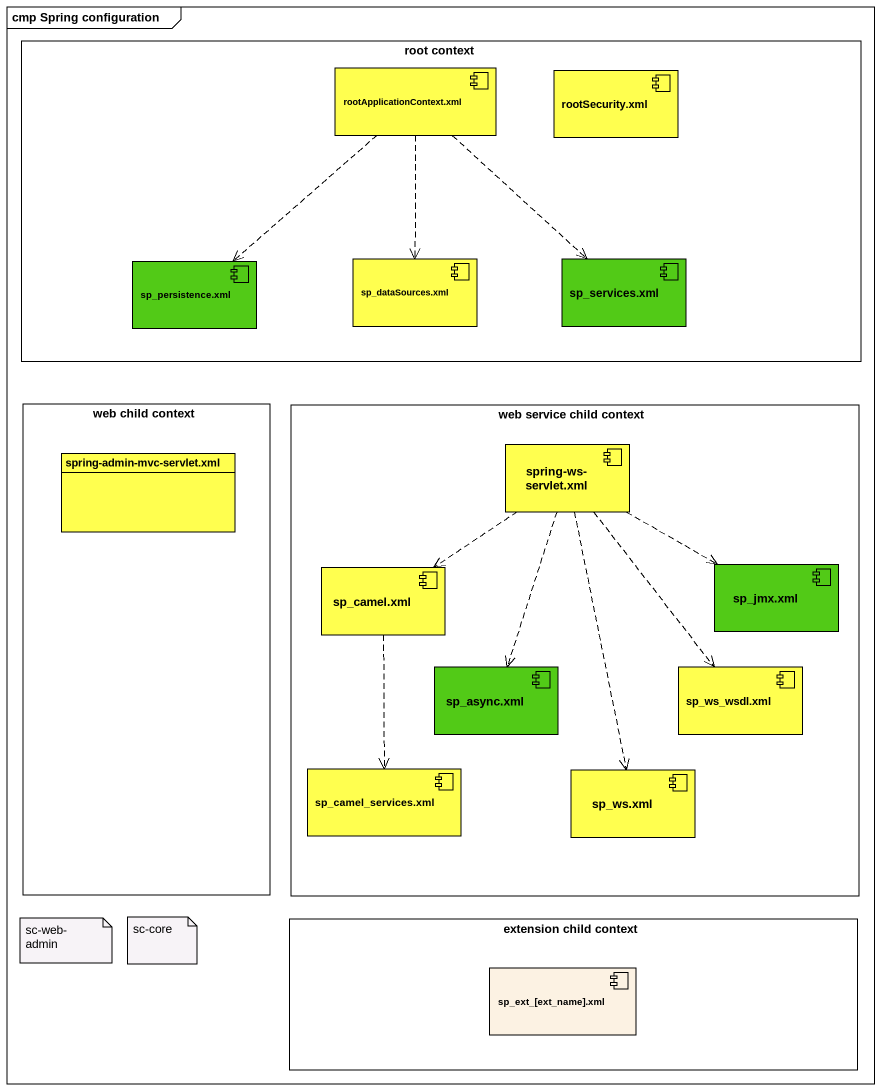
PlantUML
@startuml
mainframe cmp Spring configuration
allowmixing
hide circle
hide empty members
rectangle "root context" as root_context {
  component "rootApplicationContext.xml" as rootApplicationContext_xml #FFFF4F
  component "rootSecurity.xml" as rootSecurity_xml #FFFF4F
  component "sp_persistence.xml" as sp_persistence_xml #52CA17
  component "sp_dataSources.xml" as sp_dataSources_xml #FFFF4F
  component "sp_services.xml" as sp_services_xml #52CA17
}
rectangle "web child context" as web_child_context {
  class "spring-admin-mvc-servlet.xml" as spring_admin_mvc_servlet_xml #FFFF4F
}
rectangle "web service child context" as web_service_child_context {
  component "spring-ws-servlet.xml" as spring_ws_servlet_xml #FFFF4F
  component "sp_camel.xml" as sp_camel_xml #FFFF4F
  component "sp_jmx.xml" as sp_jmx_xml #52CA17
  component "sp_async.xml" as sp_async_xml #52CA17
  component "sp_ws_wsdl.xml" as sp_ws_wsdl_xml #FFFF4F
  component "sp_camel_services.xml" as sp_camel_services_xml #FFFF4F
  component "sp_ws.xml" as sp_ws_xml #FFFF4F
}
rectangle "extension child context" as extension_child_context {
  component "sp_ext_[ext_name].xml" as sp_ext_ext_name_xml
}
rootApplicationContext_xml ..> sp_persistence_xml
rootApplicationContext_xml ..> sp_dataSources_xml
rootApplicationContext_xml ..> sp_services_xml
spring_ws_servlet_xml ..> sp_camel_xml
spring_ws_servlet_xml .right.> sp_jmx_xml
spring_ws_servlet_xml ..> sp_async_xml
spring_ws_servlet_xml ..> sp_ws_wsdl_xml
spring_ws_servlet_xml ..> sp_ws_xml
sp_camel_xml ..> sp_camel_services_xml
note as N1
  sc-web-admin
end note
note as N2
  sc-core
end note
@enduml
